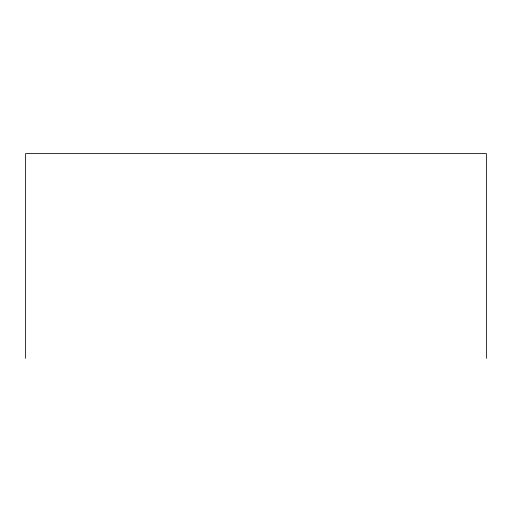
<?xml version="1.0" encoding="UTF-8"?>
<svg xmlns="http://www.w3.org/2000/svg" width="512" height="512" viewBox="0 0 512 512"><rect width="100%" height="100%" fill="white"/><g stroke="black" fill="none" stroke-linecap="round" stroke-linejoin="round"><path stroke-width="0.77" d="M486.4 358.387L486.4 153.613L25.6 153.613L25.6 358.387"/></g></svg>
